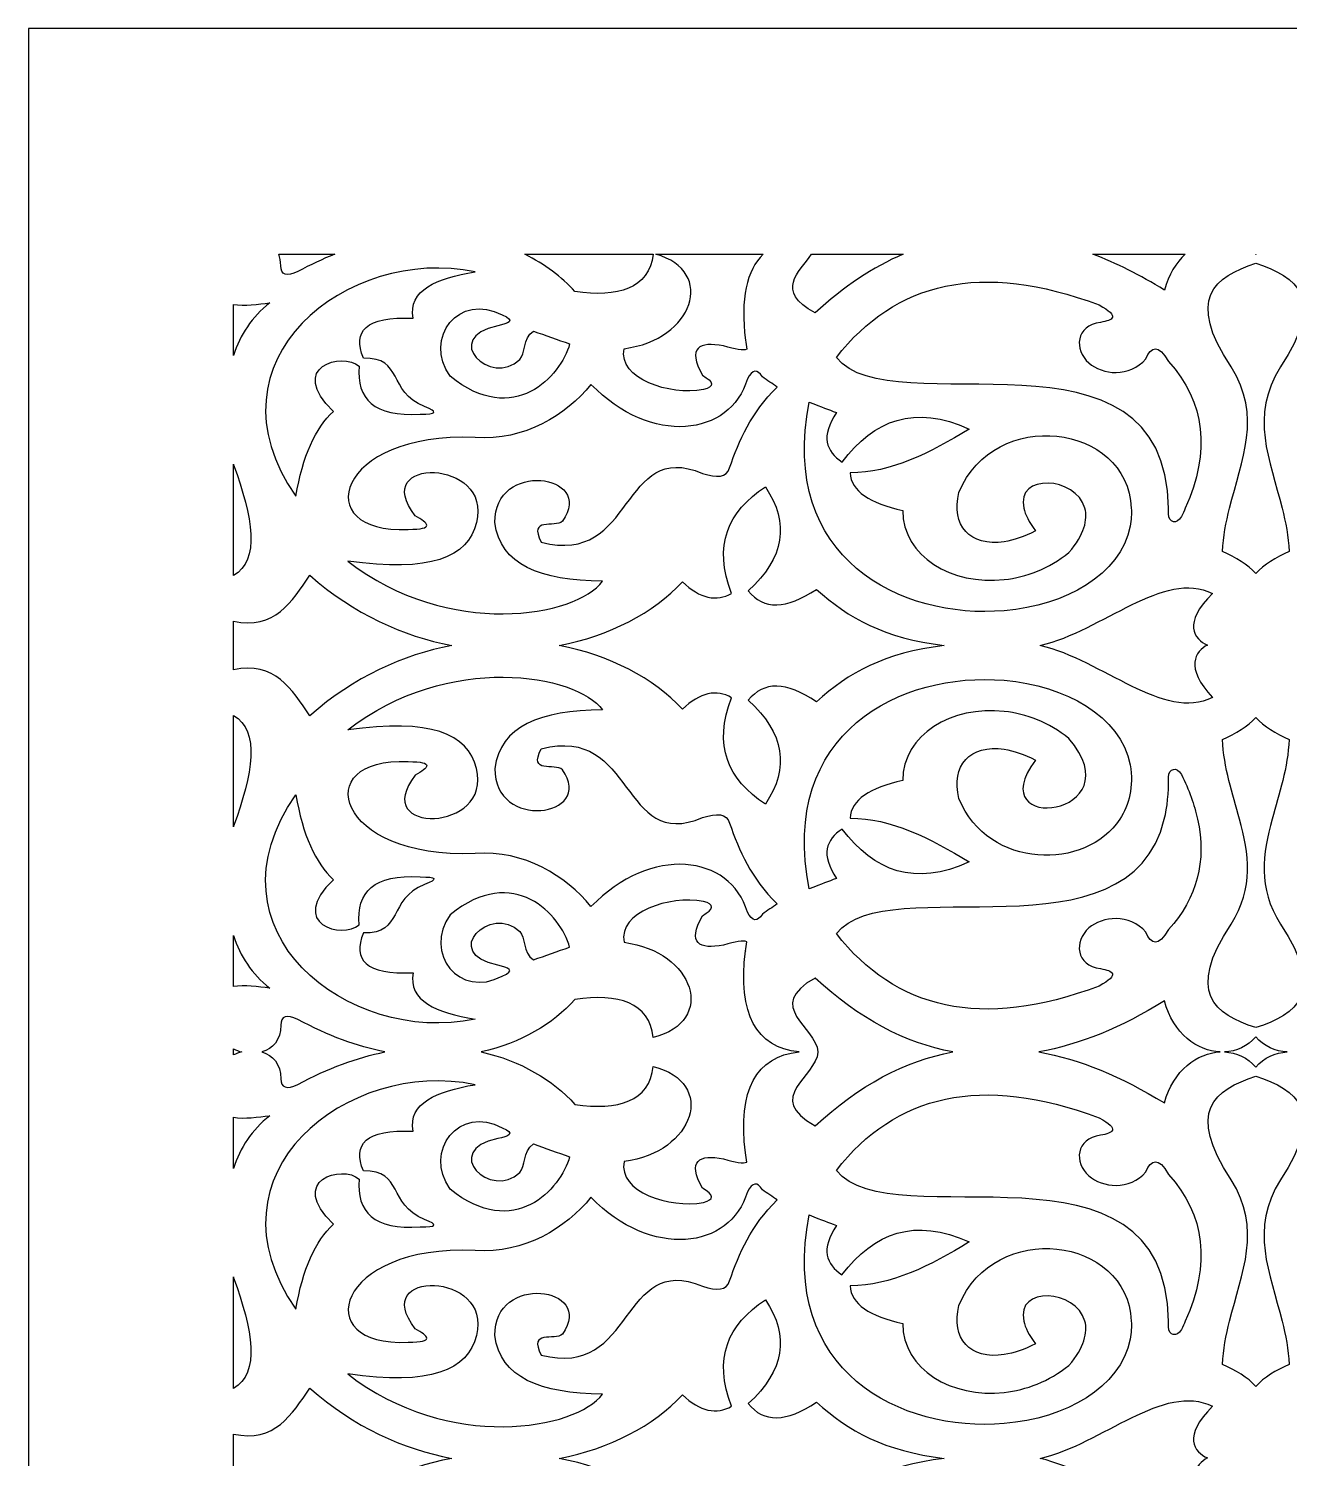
# Model space of a CAD drawing. Header units: millimetres. Extents: x -518 to 482, y -486 to 514.
# Drawn here: x -518 to -4, y -69 to 514 of the extents above; entities that cross this region are included whole.
import ezdxf

# ---------------------------------------------------------------- set-up
doc = ezdxf.new("R2010")
doc.units = ezdxf.units.MM
doc.layers.add('Plan 1', color=7, linetype='Continuous')

msp = doc.modelspace()

# ---------------------------------------------------------------- linework, layer by layer
at = {"layer": 'Plan 1', "color": 17}
for points, knots in [([(-517.87, 514.22), (-517.87, 514.22), (482.13, 514.22), (482.13, 514.22), (482.13, 514.22), (482.13, 514.22), (482.13, -485.78), (482.13, -485.78), (482.13, -485.78), (482.13, -485.78), (-517.87, -485.78), (-517.87, -485.78), (-517.87, -485.78), (-517.87, -485.78), (-517.87, 514.22), (-517.87, 514.22)], [0, 0, 0, 0, 0.2, 0.2, 0.2, 0.2, 0.4, 0.4, 0.4, 0.4, 0.6, 0.6, 0.6, 0.6, 1, 1, 1, 1]), ([(-335.98, 415.1), (-351.61, 412.36), (-363.35, 407.69), (-361.19, 396.14), (-361.19, 396.14), (-380.67, 396.96), (-385.94, 390.83), (-381.47, 379.92), (-381.47, 379.92), (-365.05, 380.2), (-371.81, 366.45), (-356.55, 360.13), (-356.55, 360.13), (-350.95, 358.02), (-351.53, 357.02), (-358.29, 357.11), (-358.29, 357.11), (-377.27, 355.83), (-384.32, 363.25), (-383.21, 376.62), (-383.21, 376.62), (-389.89, 382.62), (-412.79, 376.33), (-393.64, 358.21), (-393.64, 358.21), (-401.08, 351.43), (-406.2, 339.88), (-409, 323.57), (-409, 323.57), (-447.57, 379.04), (-387.81, 425.79), (-335.98, 415.1)], [0, 0, 0, 0, 0.111111, 0.111111, 0.111111, 0.111111, 0.222222, 0.222222, 0.222222, 0.222222, 0.333333, 0.333333, 0.333333, 0.333333, 0.444444, 0.444444, 0.444444, 0.444444, 0.555556, 0.555556, 0.555556, 0.555556, 0.666667, 0.666667, 0.666667, 0.666667, 0.777778, 0.777778, 0.777778, 0.777778, 1, 1, 1, 1]), ([(-415.95, 422.27), (-415.42, 420.91), (-415.13, 419.32), (-415.13, 417.51), (-415.13, 417.51), (-415.13, 413.81), (-412.81, 413.03), (-408.18, 415.19), (-408.18, 415.19), (-403.09, 417.95), (-398.07, 420.3), (-393.13, 422.27), (-393.13, 422.27), (-393.13, 422.27), (-415.95, 422.27), (-415.95, 422.27)], [0, 0, 0, 0, 0.2, 0.2, 0.2, 0.2, 0.4, 0.4, 0.4, 0.4, 0.6, 0.6, 0.6, 0.6, 1, 1, 1, 1]), ([(-315.75, 422.27), (-307.6, 418.27), (-300.68, 413.02), (-295.28, 407.04), (-295.28, 407.04), (-277.81, 404.47), (-265.05, 408.21), (-263.41, 422.27), (-263.41, 422.27), (-263.41, 422.27), (-315.75, 422.27), (-315.75, 422.27)], [0, 0, 0, 0, 0.25, 0.25, 0.25, 0.25, 0.5, 0.5, 0.5, 0.5, 1, 1, 1, 1]), ([(-262.32, 422.27), (-237.59, 415.18), (-247, 387.45), (-275.24, 383.75), (-275.24, 383.75), (-277.75, 371.37), (-256.84, 364.58), (-242.92, 367.07), (-242.92, 367.07), (-238.42, 368.28), (-238.56, 370.22), (-243.33, 372.89), (-243.33, 372.89), (-249.6, 384.32), (-244.71, 386.68), (-234.74, 384.92), (-234.74, 384.92), (-229.93, 383.4), (-226.65, 382.85), (-225.31, 383.51), (-225.31, 383.51), (-225.51, 384.79), (-225.68, 386.05), (-225.83, 387.28), (-225.83, 387.28), (-225.83, 387.28), (-225.83, 387.29), (-225.83, 387.29), (-225.83, 387.29), (-225.83, 387.29), (-225.83, 387.28), (-225.83, 387.28), (-225.83, 387.28), (-227.83, 404.03), (-225.41, 415.7), (-218.57, 422.27), (-218.57, 422.27), (-218.57, 422.27), (-262.32, 422.27), (-262.32, 422.27)], [0, 0, 0, 0, 0.090909, 0.090909, 0.090909, 0.090909, 0.181818, 0.181818, 0.181818, 0.181818, 0.272727, 0.272727, 0.272727, 0.272727, 0.363636, 0.363636, 0.363636, 0.363636, 0.454545, 0.454545, 0.454545, 0.454545, 0.545455, 0.545455, 0.545455, 0.545455, 0.636364, 0.636364, 0.636364, 0.636364, 0.727273, 0.727273, 0.727273, 0.727273, 0.818182, 0.818182, 0.818182, 0.818182, 1, 1, 1, 1]), ([(-198.84, 422.27), (-204.02, 414.72), (-214, 407.53), (-197.46, 398.31), (-197.46, 398.31), (-185.78, 409.08), (-173.81, 417.03), (-161.54, 422.27), (-161.54, 422.27), (-161.54, 422.27), (-198.84, 422.27), (-198.84, 422.27)], [0, 0, 0, 0, 0.25, 0.25, 0.25, 0.25, 0.5, 0.5, 0.5, 0.5, 1, 1, 1, 1]), ([(-53.43, 318.74), (-53.42, 317.97), (-53.4, 317.22), (-53.41, 316.43), (-53.41, 316.43), (-53.47, 312.77), (-49.94, 311.95), (-48.2, 315.33), (-48.2, 315.33), (-47.64, 316.48), (-47.11, 317.61), (-46.61, 318.74), (-46.61, 318.74), (-36.25, 342), (-38.51, 361.93), (-53.41, 378.52), (-53.41, 378.52), (-57.65, 385.85), (-60.48, 384.67), (-62.67, 379.62), (-62.67, 379.62), (-69.27, 371.87), (-80.52, 373.11), (-85.9, 377.92), (-85.9, 377.92), (-92.01, 383.36), (-91.31, 393.11), (-81.18, 394.46), (-81.18, 394.46), (-76.2, 395.37), (-72.94, 396.77), (-81.76, 401.6), (-81.76, 401.6), (-129.82, 419.65), (-164.75, 410.98), (-188.78, 380.17), (-188.78, 380.17), (-166.53, 351.62), (-54.6, 398.81), (-53.43, 318.74)], [0, 0, 0, 0, 0.090909, 0.090909, 0.090909, 0.090909, 0.181818, 0.181818, 0.181818, 0.181818, 0.272727, 0.272727, 0.272727, 0.272727, 0.363636, 0.363636, 0.363636, 0.363636, 0.454545, 0.454545, 0.454545, 0.454545, 0.545455, 0.545455, 0.545455, 0.545455, 0.636364, 0.636364, 0.636364, 0.636364, 0.727273, 0.727273, 0.727273, 0.727273, 0.818182, 0.818182, 0.818182, 0.818182, 1, 1, 1, 1]), ([(-84.33, 422.27), (-74.74, 418.64), (-65.01, 413.75), (-55.15, 407.65), (-55.15, 407.65), (-53.42, 413.96), (-50.34, 418.83), (-46.6, 422.27), (-46.6, 422.27), (-46.6, 422.27), (-84.33, 422.27), (-84.33, 422.27)], [0, 0, 0, 0, 0.25, 0.25, 0.25, 0.25, 0.5, 0.5, 0.5, 0.5, 1, 1, 1, 1]), ([(-17.93, 422.27), (-17.91, 422.25), (-17.89, 422.23), (-17.87, 422.2), (-17.87, 422.2), (-17.85, 422.23), (-17.83, 422.25), (-17.81, 422.27), (-17.81, 422.27), (-17.81, 422.27), (-17.93, 422.27), (-17.93, 422.27)], [0, 0, 0, 0, 0.25, 0.25, 0.25, 0.25, 0.5, 0.5, 0.5, 0.5, 1, 1, 1, 1]), ([(-28.6, 318.74), (-30.04, 313.03), (-31.18, 307.17), (-31.43, 301.05), (-31.43, 301.05), (-26.11, 298.58), (-21.2, 295.85), (-17.87, 292.12), (-17.87, 292.12), (-14.55, 295.85), (-9.64, 298.58), (-4.32, 301.05), (-4.32, 301.05), (-4.56, 307.17), (-5.71, 313.03), (-7.15, 318.74), (-7.15, 318.74), (-12.11, 338.42), (-20.57, 356.25), (-7.79, 376.33), (-7.79, 376.33), (10.65, 404.2), (-0.97, 413.04), (-17.87, 418.54), (-17.87, 418.54), (-34.78, 413.04), (-46.4, 404.2), (-27.96, 376.33), (-27.96, 376.33), (-15.18, 356.25), (-23.64, 338.42), (-28.6, 318.74), (-28.6, 318.74), (-28.6, 318.74), (-28.6, 318.74), (-28.6, 318.74)], [0, 0, 0, 0, 0.1, 0.1, 0.1, 0.1, 0.2, 0.2, 0.2, 0.2, 0.3, 0.3, 0.3, 0.3, 0.4, 0.4, 0.4, 0.4, 0.5, 0.5, 0.5, 0.5, 0.6, 0.6, 0.6, 0.6, 0.7, 0.7, 0.7, 0.7, 0.8, 0.8, 0.8, 0.8, 1, 1, 1, 1]), ([(-434.43, 380.99), (-431.71, 389.39), (-426.95, 396.71), (-419.63, 402.38), (-419.63, 402.38), (-424.38, 401.98), (-429.95, 401), (-434.43, 401.81), (-434.43, 401.81), (-434.43, 401.81), (-434.43, 380.99), (-434.43, 380.99)], [0, 0, 0, 0, 0.25, 0.25, 0.25, 0.25, 0.5, 0.5, 0.5, 0.5, 1, 1, 1, 1]), ([(-326.71, 393.11), (-322.35, 394.03), (-319.25, 395.13), (-324.97, 397.51), (-324.97, 397.51), (-342.44, 406.97), (-357.14, 388.05), (-346.12, 372.5), (-346.12, 372.5), (-320.04, 351.5), (-301.07, 372.52), (-297.45, 385.69), (-297.45, 385.69), (-302.37, 387.44), (-307.3, 389.18), (-312.22, 390.92), (-312.22, 390.92), (-316.56, 387.91), (-315.36, 381.68), (-317.77, 379.31), (-317.77, 379.31), (-329.4, 367.93), (-350.42, 388.24), (-326.71, 393.11)], [0, 0, 0, 0, 0.142857, 0.142857, 0.142857, 0.142857, 0.285714, 0.285714, 0.285714, 0.285714, 0.428571, 0.428571, 0.428571, 0.428571, 0.571429, 0.571429, 0.571429, 0.571429, 0.714286, 0.714286, 0.714286, 0.714286, 1, 1, 1, 1]), ([(-225.01, 371.4), (-222.98, 375.34), (-220.95, 375.62), (-218.93, 372.23), (-218.93, 372.23), (-216.9, 370.85), (-214.87, 369.48), (-212.84, 368.1), (-212.84, 368.1), (-223.68, 357.57), (-228.4, 346.39), (-232.25, 335.12), (-232.25, 335.12), (-233.31, 331.09), (-237.56, 331.09), (-243.26, 332.92), (-243.26, 332.92), (-276.7, 347.13), (-270.8, 294.85), (-309.04, 304.88), (-309.04, 304.88), (-314.37, 315.34), (-303.55, 310.57), (-300.34, 313.4), (-300.34, 313.4), (-286.81, 333), (-328.44, 338.3), (-327.87, 312.85), (-327.87, 312.85), (-325.96, 295.66), (-309.2, 289.27), (-284.12, 288.94), (-284.12, 288.94), (-294.39, 274.57), (-346.86, 265.2), (-387.85, 297.19), (-387.85, 297.19), (-354.36, 292.29), (-338.76, 298.7), (-335.4, 312.85), (-335.4, 312.85), (-328.7, 339.14), (-379.52, 340.02), (-360.32, 315.6), (-360.32, 315.6), (-355.18, 312.67), (-352.07, 310.1), (-363.22, 310.11), (-363.22, 310.11), (-404.15, 308.06), (-392.69, 350.24), (-335.98, 347.49), (-335.98, 347.49), (-315.72, 346.16), (-299.06, 356.61), (-288.75, 369.2), (-288.75, 369.2), (-264.22, 343.92), (-231.96, 347.95), (-225.01, 371.4)], [0, 0, 0, 0, 0.0625, 0.0625, 0.0625, 0.0625, 0.125, 0.125, 0.125, 0.125, 0.1875, 0.1875, 0.1875, 0.1875, 0.25, 0.25, 0.25, 0.25, 0.3125, 0.3125, 0.3125, 0.3125, 0.375, 0.375, 0.375, 0.375, 0.4375, 0.4375, 0.4375, 0.4375, 0.5, 0.5, 0.5, 0.5, 0.5625, 0.5625, 0.5625, 0.5625, 0.625, 0.625, 0.625, 0.625, 0.6875, 0.6875, 0.6875, 0.6875, 0.75, 0.75, 0.75, 0.75, 0.8125, 0.8125, 0.8125, 0.8125, 0.875, 0.875, 0.875, 0.875, 1, 1, 1, 1]), ([(-120.37, 276.95), (-95.37, 279.1), (-73.26, 291.35), (-69.03, 311.42), (-69.03, 311.42), (-68.63, 313.98), (-68.5, 316.42), (-68.6, 318.74), (-68.6, 318.74), (-70.13, 353.37), (-124.5, 360.17), (-138.83, 325.1), (-138.83, 325.1), (-142.26, 311.69), (-134.25, 302.94), (-120.37, 305.08), (-120.37, 305.08), (-116.54, 305.67), (-112.27, 307.09), (-107.67, 309.47), (-107.67, 309.47), (-110.35, 313.08), (-111.84, 316.16), (-112.43, 318.74), (-112.43, 318.74), (-115.7, 333.05), (-91.06, 331.69), (-87.53, 318.74), (-87.53, 318.74), (-86.28, 314.13), (-87.69, 308.04), (-94.02, 300.67), (-94.02, 300.67), (-102.18, 294.15), (-111.41, 290.65), (-120.37, 289.65), (-120.37, 289.65), (-141.77, 287.24), (-161.63, 299.03), (-161.75, 317.77), (-161.75, 317.77), (-174.99, 320.76), (-182.93, 325.61), (-183.13, 333.16), (-183.13, 333.16), (-166.57, 333.14), (-150.58, 341.23), (-134.71, 351), (-134.71, 351), (-156.71, 361.06), (-173.4, 354.87), (-186.47, 337.56), (-186.47, 337.56), (-192.93, 341.99), (-195.3, 348.04), (-188.7, 357.68), (-188.7, 357.68), (-192.42, 359.12), (-194.28, 359.84), (-199.87, 361.99), (-199.87, 361.99), (-212.33, 298.12), (-162.29, 273.34), (-120.37, 276.95)], [0, 0, 0, 0, 0.058824, 0.058824, 0.058824, 0.058824, 0.117647, 0.117647, 0.117647, 0.117647, 0.176471, 0.176471, 0.176471, 0.176471, 0.235294, 0.235294, 0.235294, 0.235294, 0.294118, 0.294118, 0.294118, 0.294118, 0.352941, 0.352941, 0.352941, 0.352941, 0.411765, 0.411765, 0.411765, 0.411765, 0.470588, 0.470588, 0.470588, 0.470588, 0.529412, 0.529412, 0.529412, 0.529412, 0.588235, 0.588235, 0.588235, 0.588235, 0.647059, 0.647059, 0.647059, 0.647059, 0.705882, 0.705882, 0.705882, 0.705882, 0.764706, 0.764706, 0.764706, 0.764706, 0.823529, 0.823529, 0.823529, 0.823529, 0.882353, 0.882353, 0.882353, 0.882353, 1, 1, 1, 1]), ([(-434.43, 291.29), (-423.39, 297.43), (-426.61, 315.09), (-434.36, 336.41), (-434.36, 336.41), (-434.38, 336.52), (-434.41, 336.62), (-434.43, 336.73), (-434.43, 336.73), (-434.43, 336.73), (-434.43, 291.29), (-434.43, 291.29)], [0, 0, 0, 0, 0.25, 0.25, 0.25, 0.25, 0.5, 0.5, 0.5, 0.5, 1, 1, 1, 1]), ([(-301.67, 262.77), (-281.15, 258.82), (-263.28, 249.48), (-251.51, 236.85), (-251.51, 236.85), (-244.29, 243.57), (-237.61, 245.13), (-231.47, 241.5), (-231.47, 241.5), (-239.05, 222.09), (-233.03, 208.21), (-217.7, 198.11), (-217.7, 198.11), (-207.68, 212.95), (-209.99, 227.05), (-224.65, 240.42), (-224.65, 240.42), (-218.48, 248.3), (-209.22, 248.11), (-196.88, 239.87), (-196.88, 239.87), (-183.76, 251.68), (-169.29, 259.75), (-144.84, 262.77), (-144.84, 262.77), (-169.29, 265.78), (-183.76, 273.85), (-196.88, 285.66), (-196.88, 285.66), (-209.22, 277.42), (-218.48, 277.24), (-224.65, 285.11), (-224.65, 285.11), (-209.99, 298.48), (-207.68, 312.59), (-217.7, 327.42), (-217.7, 327.42), (-233.03, 317.32), (-239.05, 303.44), (-231.47, 284.03), (-231.47, 284.03), (-237.61, 280.41), (-244.29, 281.96), (-251.51, 288.68), (-251.51, 288.68), (-263.28, 276.05), (-281.15, 266.71), (-301.67, 262.77)], [0, 0, 0, 0, 0.076923, 0.076923, 0.076923, 0.076923, 0.153846, 0.153846, 0.153846, 0.153846, 0.230769, 0.230769, 0.230769, 0.230769, 0.307692, 0.307692, 0.307692, 0.307692, 0.384615, 0.384615, 0.384615, 0.384615, 0.461538, 0.461538, 0.461538, 0.461538, 0.538462, 0.538462, 0.538462, 0.538462, 0.615385, 0.615385, 0.615385, 0.615385, 0.692308, 0.692308, 0.692308, 0.692308, 0.769231, 0.769231, 0.769231, 0.769231, 0.846154, 0.846154, 0.846154, 0.846154, 1, 1, 1, 1]), ([(-434.43, 252.82), (-417.53, 256.57), (-410.74, 244.83), (-403.27, 234.13), (-403.27, 234.13), (-385.36, 249.95), (-365.3, 259.01), (-345.48, 262.77), (-345.48, 262.77), (-365.3, 266.52), (-385.36, 275.58), (-403.27, 291.4), (-403.27, 291.4), (-410.74, 280.71), (-417.53, 268.96), (-434.43, 272.71), (-434.43, 272.71), (-434.43, 272.71), (-434.43, 252.82), (-434.43, 252.82)], [0, 0, 0, 0, 0.166667, 0.166667, 0.166667, 0.166667, 0.333333, 0.333333, 0.333333, 0.333333, 0.5, 0.5, 0.5, 0.5, 0.666667, 0.666667, 0.666667, 0.666667, 1, 1, 1, 1]), ([(-35.48, 241.52), (-47.1, 253.86), (-42.44, 260.5), (-37.59, 262.95), (-37.59, 262.95), (-42.98, 265.27), (-47.97, 271.82), (-35.48, 284.01), (-35.48, 284.01), (-55.66, 293.84), (-79.87, 268.81), (-105.75, 262.77), (-105.75, 262.77), (-79.87, 256.72), (-55.66, 231.69), (-35.48, 241.52)], [0, 0, 0, 0, 0.2, 0.2, 0.2, 0.2, 0.4, 0.4, 0.4, 0.4, 0.6, 0.6, 0.6, 0.6, 1, 1, 1, 1]), ([(-225.01, 154.13), (-222.98, 150.19), (-220.95, 149.92), (-218.93, 153.31), (-218.93, 153.31), (-216.9, 154.68), (-214.87, 156.05), (-212.84, 157.43), (-212.84, 157.43), (-223.68, 167.96), (-228.4, 179.14), (-232.25, 190.41), (-232.25, 190.41), (-233.31, 194.44), (-237.56, 194.44), (-243.26, 192.61), (-243.26, 192.61), (-276.7, 178.41), (-270.8, 230.68), (-309.04, 220.65), (-309.04, 220.65), (-314.37, 210.19), (-303.55, 214.96), (-300.34, 212.13), (-300.34, 212.13), (-286.81, 192.53), (-328.44, 187.23), (-327.87, 212.68), (-327.87, 212.68), (-325.96, 229.87), (-309.2, 236.26), (-284.12, 236.59), (-284.12, 236.59), (-294.39, 250.96), (-346.86, 260.34), (-387.85, 228.34), (-387.85, 228.34), (-354.36, 233.24), (-338.76, 226.83), (-335.4, 212.68), (-335.4, 212.68), (-328.7, 186.39), (-379.52, 185.51), (-360.32, 209.93), (-360.32, 209.93), (-355.18, 212.86), (-352.07, 215.43), (-363.22, 215.42), (-363.22, 215.42), (-404.15, 217.48), (-392.69, 175.29), (-335.98, 178.04), (-335.98, 178.04), (-315.72, 179.37), (-299.06, 168.93), (-288.75, 156.33), (-288.75, 156.33), (-264.22, 181.62), (-231.96, 177.58), (-225.01, 154.13)], [0, 0, 0, 0, 0.0625, 0.0625, 0.0625, 0.0625, 0.125, 0.125, 0.125, 0.125, 0.1875, 0.1875, 0.1875, 0.1875, 0.25, 0.25, 0.25, 0.25, 0.3125, 0.3125, 0.3125, 0.3125, 0.375, 0.375, 0.375, 0.375, 0.4375, 0.4375, 0.4375, 0.4375, 0.5, 0.5, 0.5, 0.5, 0.5625, 0.5625, 0.5625, 0.5625, 0.625, 0.625, 0.625, 0.625, 0.6875, 0.6875, 0.6875, 0.6875, 0.75, 0.75, 0.75, 0.75, 0.8125, 0.8125, 0.8125, 0.8125, 0.875, 0.875, 0.875, 0.875, 1, 1, 1, 1]), ([(-73.26, 191.99), (-69.45, 197.8), (-67.65, 205.23), (-69.03, 214.11), (-69.03, 214.11), (-73.26, 234.19), (-95.37, 246.43), (-120.37, 248.58), (-120.37, 248.58), (-120.37, 248.58), (-120.37, 248.58), (-120.37, 248.58), (-120.37, 248.58), (-162.29, 252.19), (-212.33, 227.41), (-199.87, 163.54), (-199.87, 163.54), (-194.28, 165.7), (-192.42, 166.41), (-188.7, 167.85), (-188.7, 167.85), (-195.3, 177.49), (-192.93, 183.55), (-186.47, 187.97), (-186.47, 187.97), (-173.4, 170.66), (-156.71, 164.47), (-134.71, 174.53), (-134.71, 174.53), (-150.58, 184.3), (-166.57, 192.39), (-183.13, 192.37), (-183.13, 192.37), (-182.93, 199.92), (-174.99, 204.77), (-161.75, 207.76), (-161.75, 207.76), (-161.63, 226.5), (-141.77, 238.29), (-120.37, 235.89), (-120.37, 235.89), (-111.41, 234.88), (-102.18, 231.38), (-94.02, 224.86), (-94.02, 224.86), (-66.76, 193.06), (-130.59, 185.21), (-107.67, 216.07), (-107.67, 216.07), (-112.27, 218.44), (-116.54, 219.86), (-120.37, 220.45), (-120.37, 220.45), (-134.25, 222.59), (-142.26, 213.84), (-138.83, 200.43), (-138.83, 200.43), (-126.87, 171.15), (-86.99, 171.06), (-73.26, 191.99)], [0, 0, 0, 0, 0.0625, 0.0625, 0.0625, 0.0625, 0.125, 0.125, 0.125, 0.125, 0.1875, 0.1875, 0.1875, 0.1875, 0.25, 0.25, 0.25, 0.25, 0.3125, 0.3125, 0.3125, 0.3125, 0.375, 0.375, 0.375, 0.375, 0.4375, 0.4375, 0.4375, 0.4375, 0.5, 0.5, 0.5, 0.5, 0.5625, 0.5625, 0.5625, 0.5625, 0.625, 0.625, 0.625, 0.625, 0.6875, 0.6875, 0.6875, 0.6875, 0.75, 0.75, 0.75, 0.75, 0.8125, 0.8125, 0.8125, 0.8125, 0.875, 0.875, 0.875, 0.875, 1, 1, 1, 1]), ([(-434.43, 188.8), (-434.41, 188.91), (-434.38, 189.01), (-434.36, 189.12), (-434.36, 189.12), (-426.61, 210.44), (-423.39, 228.1), (-434.43, 234.24), (-434.43, 234.24), (-434.43, 234.24), (-434.43, 188.8), (-434.43, 188.8)], [0, 0, 0, 0, 0.25, 0.25, 0.25, 0.25, 0.5, 0.5, 0.5, 0.5, 1, 1, 1, 1]), ([(-17.87, 233.41), (-21.2, 229.68), (-26.11, 226.95), (-31.43, 224.48), (-31.43, 224.48), (-30.97, 212.97), (-27.32, 202.36), (-24.52, 191.99), (-24.52, 191.99), (-24.52, 191.99), (-24.52, 191.99), (-24.52, 191.99), (-24.52, 191.99), (-20.7, 177.84), (-18.45, 164.15), (-27.96, 149.21), (-27.96, 149.21), (-46.4, 121.33), (-34.78, 112.49), (-17.87, 107), (-17.87, 107), (-0.97, 112.49), (10.65, 121.33), (-7.79, 149.21), (-7.79, 149.21), (-17.3, 164.15), (-15.05, 177.84), (-11.23, 191.99), (-11.23, 191.99), (-8.42, 202.36), (-4.78, 212.97), (-4.32, 224.48), (-4.32, 224.48), (-9.64, 226.95), (-14.55, 229.68), (-17.87, 233.41)], [0, 0, 0, 0, 0.1, 0.1, 0.1, 0.1, 0.2, 0.2, 0.2, 0.2, 0.3, 0.3, 0.3, 0.3, 0.4, 0.4, 0.4, 0.4, 0.5, 0.5, 0.5, 0.5, 0.6, 0.6, 0.6, 0.6, 0.7, 0.7, 0.7, 0.7, 0.8, 0.8, 0.8, 0.8, 1, 1, 1, 1]), ([(-41.62, 191.99), (-42.91, 197.82), (-45.1, 203.89), (-48.2, 210.2), (-48.2, 210.2), (-49.94, 213.58), (-53.47, 212.76), (-53.41, 209.1), (-53.41, 209.1), (-53.33, 202.63), (-53.95, 196.96), (-55.16, 191.99), (-55.16, 191.99), (-69.56, 132.84), (-168.06, 171.94), (-188.78, 145.36), (-188.78, 145.36), (-164.75, 114.55), (-129.82, 105.88), (-81.76, 123.93), (-81.76, 123.93), (-72.94, 128.76), (-76.2, 130.16), (-81.18, 131.07), (-81.18, 131.07), (-91.31, 132.42), (-92.01, 142.17), (-85.9, 147.62), (-85.9, 147.62), (-80.52, 152.42), (-69.27, 153.66), (-62.67, 145.91), (-62.67, 145.91), (-60.48, 140.86), (-57.65, 139.68), (-53.41, 147.01), (-53.41, 147.01), (-41.78, 159.97), (-37.85, 174.96), (-41.62, 191.99)], [0, 0, 0, 0, 0.090909, 0.090909, 0.090909, 0.090909, 0.181818, 0.181818, 0.181818, 0.181818, 0.272727, 0.272727, 0.272727, 0.272727, 0.363636, 0.363636, 0.363636, 0.363636, 0.454545, 0.454545, 0.454545, 0.454545, 0.545455, 0.545455, 0.545455, 0.545455, 0.636364, 0.636364, 0.636364, 0.636364, 0.727273, 0.727273, 0.727273, 0.727273, 0.818182, 0.818182, 0.818182, 0.818182, 1, 1, 1, 1]), ([(-335.98, 110.43), (-351.61, 113.17), (-363.35, 117.84), (-361.19, 129.39), (-361.19, 129.39), (-380.67, 128.57), (-385.94, 134.71), (-381.47, 145.61), (-381.47, 145.61), (-365.05, 145.33), (-371.81, 159.08), (-356.55, 165.4), (-356.55, 165.4), (-350.95, 167.51), (-351.53, 168.51), (-358.29, 168.42), (-358.29, 168.42), (-377.27, 169.7), (-384.32, 162.28), (-383.21, 148.91), (-383.21, 148.91), (-389.89, 142.91), (-412.79, 149.2), (-393.64, 167.32), (-393.64, 167.32), (-401.08, 174.1), (-406.2, 185.65), (-409, 201.96), (-409, 201.96), (-447.57, 146.49), (-387.81, 99.74), (-335.98, 110.43)], [0, 0, 0, 0, 0.111111, 0.111111, 0.111111, 0.111111, 0.222222, 0.222222, 0.222222, 0.222222, 0.333333, 0.333333, 0.333333, 0.333333, 0.444444, 0.444444, 0.444444, 0.444444, 0.555556, 0.555556, 0.555556, 0.555556, 0.666667, 0.666667, 0.666667, 0.666667, 0.777778, 0.777778, 0.777778, 0.777778, 1, 1, 1, 1]), ([(-326.71, 132.42), (-322.35, 131.5), (-319.25, 130.41), (-324.97, 128.02), (-324.97, 128.02), (-342.44, 118.56), (-357.14, 137.48), (-346.12, 153.03), (-346.12, 153.03), (-320.04, 174.03), (-301.07, 153.02), (-297.45, 139.84), (-297.45, 139.84), (-302.37, 138.1), (-307.3, 136.36), (-312.22, 134.62), (-312.22, 134.62), (-316.56, 137.62), (-315.36, 143.86), (-317.77, 146.22), (-317.77, 146.22), (-329.4, 157.6), (-350.42, 137.29), (-326.71, 132.42)], [0, 0, 0, 0, 0.142857, 0.142857, 0.142857, 0.142857, 0.285714, 0.285714, 0.285714, 0.285714, 0.428571, 0.428571, 0.428571, 0.428571, 0.571429, 0.571429, 0.571429, 0.571429, 0.714286, 0.714286, 0.714286, 0.714286, 1, 1, 1, 1]), ([(-203.99, 97.1), (-221.61, 95.27), (-228.9, 81.56), (-225.83, 55.94), (-225.83, 55.94), (-225.83, 55.94), (-225.83, 55.95), (-225.83, 55.95), (-225.83, 55.95), (-225.83, 55.95), (-225.83, 55.94), (-225.83, 55.94), (-225.83, 55.94), (-225.68, 54.71), (-225.51, 53.46), (-225.31, 52.17), (-225.31, 52.17), (-226.65, 51.51), (-229.93, 52.06), (-234.75, 53.58), (-234.75, 53.58), (-244.71, 55.34), (-249.6, 52.98), (-243.33, 41.55), (-243.33, 41.55), (-238.56, 38.88), (-238.42, 36.94), (-242.92, 35.73), (-242.92, 35.73), (-256.84, 33.24), (-277.76, 40.03), (-275.24, 52.41), (-275.24, 52.41), (-246.6, 56.17), (-237.33, 84.62), (-263.38, 91.22), (-263.38, 91.22), (-264.87, 76.92), (-277.69, 73.11), (-295.29, 75.7), (-295.29, 75.7), (-304.24, 85.64), (-317.4, 93.53), (-333.44, 97.1), (-333.44, 97.1), (-317.39, 100.66), (-304.24, 108.55), (-295.28, 118.5), (-295.28, 118.5), (-277.69, 121.08), (-264.87, 117.27), (-263.38, 102.97), (-263.38, 102.97), (-237.33, 109.57), (-246.6, 138.03), (-275.24, 141.78), (-275.24, 141.78), (-277.75, 154.16), (-256.84, 160.95), (-242.92, 158.46), (-242.92, 158.46), (-238.42, 157.26), (-238.56, 155.32), (-243.33, 152.64), (-243.33, 152.64), (-249.6, 141.21), (-244.71, 138.85), (-234.74, 140.61), (-234.74, 140.61), (-229.93, 142.13), (-226.65, 142.69), (-225.31, 142.02), (-225.31, 142.02), (-225.51, 140.74), (-225.68, 139.48), (-225.83, 138.25), (-225.83, 138.25), (-225.83, 138.25), (-225.83, 138.24), (-225.83, 138.24), (-225.83, 138.24), (-225.83, 138.24), (-225.83, 138.25), (-225.83, 138.25), (-225.83, 138.25), (-228.89, 112.63), (-221.61, 98.92), (-203.99, 97.1)], [0, 0, 0, 0, 0.043478, 0.043478, 0.043478, 0.043478, 0.086957, 0.086957, 0.086957, 0.086957, 0.130435, 0.130435, 0.130435, 0.130435, 0.173913, 0.173913, 0.173913, 0.173913, 0.217391, 0.217391, 0.217391, 0.217391, 0.26087, 0.26087, 0.26087, 0.26087, 0.304348, 0.304348, 0.304348, 0.304348, 0.347826, 0.347826, 0.347826, 0.347826, 0.391304, 0.391304, 0.391304, 0.391304, 0.434783, 0.434783, 0.434783, 0.434783, 0.478261, 0.478261, 0.478261, 0.478261, 0.521739, 0.521739, 0.521739, 0.521739, 0.565217, 0.565217, 0.565217, 0.565217, 0.608696, 0.608696, 0.608696, 0.608696, 0.652174, 0.652174, 0.652174, 0.652174, 0.695652, 0.695652, 0.695652, 0.695652, 0.73913, 0.73913, 0.73913, 0.73913, 0.782609, 0.782609, 0.782609, 0.782609, 0.826087, 0.826087, 0.826087, 0.826087, 0.869565, 0.869565, 0.869565, 0.869565, 0.913043, 0.913043, 0.913043, 0.913043, 1, 1, 1, 1]), ([(-434.43, 123.72), (-429.95, 124.54), (-424.38, 123.55), (-419.63, 123.15), (-419.63, 123.15), (-426.95, 128.82), (-431.71, 136.15), (-434.43, 144.54), (-434.43, 144.54), (-434.43, 144.54), (-434.43, 123.72), (-434.43, 123.72)], [0, 0, 0, 0, 0.25, 0.25, 0.25, 0.25, 0.5, 0.5, 0.5, 0.5, 1, 1, 1, 1]), ([(-141.35, 97.1), (-160.74, 93.46), (-179.46, 83.58), (-197.46, 66.97), (-197.46, 66.97), (-218.35, 78.62), (-196.96, 87.01), (-196.31, 97), (-196.31, 97), (-196.31, 97), (-196.3, 97), (-196.3, 97), (-196.3, 97), (-196.3, 97.04), (-196.31, 97.07), (-196.31, 97.11), (-196.31, 97.11), (-196.31, 97.13), (-196.3, 97.16), (-196.3, 97.19), (-196.3, 97.19), (-196.3, 97.19), (-196.31, 97.19), (-196.31, 97.19), (-196.31, 97.19), (-196.95, 107.18), (-218.35, 115.58), (-197.46, 127.23), (-197.46, 127.23), (-179.46, 110.61), (-160.74, 100.73), (-141.35, 97.1)], [0, 0, 0, 0, 0.111111, 0.111111, 0.111111, 0.111111, 0.222222, 0.222222, 0.222222, 0.222222, 0.333333, 0.333333, 0.333333, 0.333333, 0.444444, 0.444444, 0.444444, 0.444444, 0.555556, 0.555556, 0.555556, 0.555556, 0.666667, 0.666667, 0.666667, 0.666667, 0.777778, 0.777778, 0.777778, 0.777778, 1, 1, 1, 1]), ([(-32.41, 97.1), (-41.65, 96.68), (-51.46, 89.76), (-55.15, 76.31), (-55.15, 76.31), (-72.63, 87.12), (-89.7, 94.14), (-106.34, 97.1), (-106.34, 97.1), (-89.7, 100.05), (-72.63, 107.07), (-55.15, 117.89), (-55.15, 117.89), (-51.46, 104.43), (-41.65, 97.51), (-32.41, 97.1)], [0, 0, 0, 0, 0.2, 0.2, 0.2, 0.2, 0.4, 0.4, 0.4, 0.4, 0.6, 0.6, 0.6, 0.6, 1, 1, 1, 1]), ([(-372.69, 97.1), (-383.96, 94.81), (-395.87, 90.54), (-408.18, 83.85), (-408.18, 83.85), (-412.81, 81.69), (-415.13, 82.47), (-415.13, 86.17), (-415.13, 86.17), (-415.13, 92.28), (-418.43, 95.82), (-422.8, 97.1), (-422.8, 97.1), (-418.43, 98.37), (-415.13, 101.91), (-415.13, 108.02), (-415.13, 108.02), (-415.13, 111.73), (-412.81, 112.5), (-408.18, 110.35), (-408.18, 110.35), (-395.87, 103.65), (-383.96, 99.38), (-372.69, 97.1)], [0, 0, 0, 0, 0.142857, 0.142857, 0.142857, 0.142857, 0.285714, 0.285714, 0.285714, 0.285714, 0.428571, 0.428571, 0.428571, 0.428571, 0.571429, 0.571429, 0.571429, 0.571429, 0.714286, 0.714286, 0.714286, 0.714286, 1, 1, 1, 1]), ([(-17.88, 90.87), (-21.18, 94.81), (-25.79, 96.89), (-30.69, 97.1), (-30.69, 97.1), (-25.8, 97.31), (-21.18, 99.38), (-17.88, 103.32), (-17.88, 103.32), (-14.58, 99.39), (-9.97, 97.31), (-5.08, 97.1), (-5.08, 97.1), (-9.97, 96.88), (-14.58, 94.8), (-17.88, 90.87)], [0, 0, 0, 0, 0.2, 0.2, 0.2, 0.2, 0.4, 0.4, 0.4, 0.4, 0.6, 0.6, 0.6, 0.6, 1, 1, 1, 1]), ([(-335.99, 83.76), (-351.61, 81.02), (-363.35, 76.35), (-361.18, 64.8), (-361.18, 64.8), (-380.67, 65.62), (-385.94, 59.49), (-381.48, 48.58), (-381.48, 48.58), (-365.05, 48.86), (-371.81, 35.11), (-356.55, 28.79), (-356.55, 28.79), (-350.95, 26.68), (-351.53, 25.68), (-358.29, 25.77), (-358.29, 25.77), (-377.27, 24.49), (-384.32, 31.91), (-383.22, 45.28), (-383.22, 45.28), (-389.88, 51.28), (-412.78, 44.99), (-393.63, 26.87), (-393.63, 26.87), (-401.08, 20.09), (-406.19, 8.54), (-409, -7.77), (-409, -7.77), (-447.57, 47.7), (-387.81, 94.45), (-335.99, 83.76)], [0, 0, 0, 0, 0.111111, 0.111111, 0.111111, 0.111111, 0.222222, 0.222222, 0.222222, 0.222222, 0.333333, 0.333333, 0.333333, 0.333333, 0.444444, 0.444444, 0.444444, 0.444444, 0.555556, 0.555556, 0.555556, 0.555556, 0.666667, 0.666667, 0.666667, 0.666667, 0.777778, 0.777778, 0.777778, 0.777778, 1, 1, 1, 1]), ([(-434.43, 95.86), (-433.33, 96.39), (-432.19, 96.8), (-431.03, 97.1), (-431.03, 97.1), (-432.19, 97.39), (-433.33, 97.81), (-434.43, 98.33), (-434.43, 98.33), (-434.43, 98.33), (-434.43, 95.86), (-434.43, 95.86)], [0, 0, 0, 0, 0.25, 0.25, 0.25, 0.25, 0.5, 0.5, 0.5, 0.5, 1, 1, 1, 1]), ([(-53.44, -12.6), (-53.43, -13.37), (-53.41, -14.12), (-53.42, -14.91), (-53.42, -14.91), (-53.48, -18.57), (-49.95, -19.39), (-48.21, -16.01), (-48.21, -16.01), (-47.65, -14.86), (-47.12, -13.73), (-46.61, -12.6), (-46.61, -12.6), (-46.61, -12.6), (-46.61, -12.6), (-46.61, -12.6), (-46.61, -12.6), (-36.24, 10.66), (-38.51, 30.59), (-53.41, 47.18), (-53.41, 47.18), (-57.65, 54.51), (-60.48, 53.33), (-62.66, 48.28), (-62.66, 48.28), (-69.27, 40.53), (-80.52, 41.77), (-85.9, 46.58), (-85.9, 46.58), (-92.01, 52.02), (-91.31, 61.77), (-81.18, 63.12), (-81.18, 63.12), (-76.19, 64.03), (-72.95, 65.43), (-81.76, 70.26), (-81.76, 70.26), (-129.82, 88.31), (-164.75, 79.64), (-188.78, 48.83), (-188.78, 48.83), (-166.53, 20.28), (-54.59, 67.47), (-53.43, -12.6), (-53.43, -12.6), (-53.43, -12.6), (-53.44, -12.6), (-53.44, -12.6)], [0, 0, 0, 0, 0.076923, 0.076923, 0.076923, 0.076923, 0.153846, 0.153846, 0.153846, 0.153846, 0.230769, 0.230769, 0.230769, 0.230769, 0.307692, 0.307692, 0.307692, 0.307692, 0.384615, 0.384615, 0.384615, 0.384615, 0.461538, 0.461538, 0.461538, 0.461538, 0.538462, 0.538462, 0.538462, 0.538462, 0.615385, 0.615385, 0.615385, 0.615385, 0.692308, 0.692308, 0.692308, 0.692308, 0.769231, 0.769231, 0.769231, 0.769231, 0.846154, 0.846154, 0.846154, 0.846154, 1, 1, 1, 1]), ([(-28.61, -12.6), (-30.04, -18.31), (-31.19, -24.17), (-31.43, -30.29), (-31.43, -30.29), (-26.12, -32.76), (-21.21, -35.49), (-17.88, -39.22), (-17.88, -39.22), (-14.55, -35.49), (-9.64, -32.76), (-4.33, -30.29), (-4.33, -30.29), (-4.57, -24.17), (-5.72, -18.31), (-7.15, -12.6), (-7.15, -12.6), (-7.15, -12.6), (-7.15, -12.6), (-7.15, -12.6), (-7.15, -12.6), (-12.11, 7.08), (-20.57, 24.91), (-7.79, 44.99), (-7.79, 44.99), (10.64, 72.86), (-0.97, 81.7), (-17.87, 87.2), (-17.87, 87.2), (-34.78, 81.7), (-46.39, 72.86), (-27.95, 44.99), (-27.95, 44.99), (-15.17, 24.91), (-23.64, 7.08), (-28.6, -12.6), (-28.6, -12.6), (-28.6, -12.6), (-28.61, -12.6), (-28.61, -12.6)], [0, 0, 0, 0, 0.090909, 0.090909, 0.090909, 0.090909, 0.181818, 0.181818, 0.181818, 0.181818, 0.272727, 0.272727, 0.272727, 0.272727, 0.363636, 0.363636, 0.363636, 0.363636, 0.454545, 0.454545, 0.454545, 0.454545, 0.545455, 0.545455, 0.545455, 0.545455, 0.636364, 0.636364, 0.636364, 0.636364, 0.727273, 0.727273, 0.727273, 0.727273, 0.818182, 0.818182, 0.818182, 0.818182, 1, 1, 1, 1]), ([(-434.43, 49.64), (-431.71, 58.04), (-426.95, 65.37), (-419.64, 71.04), (-419.64, 71.04), (-424.38, 70.64), (-429.95, 69.66), (-434.43, 70.47), (-434.43, 70.47), (-434.43, 70.47), (-434.43, 49.64), (-434.43, 49.64)], [0, 0, 0, 0, 0.25, 0.25, 0.25, 0.25, 0.5, 0.5, 0.5, 0.5, 1, 1, 1, 1]), ([(-326.71, 61.78), (-322.35, 62.69), (-319.25, 63.79), (-324.97, 66.17), (-324.97, 66.17), (-342.44, 75.63), (-357.15, 56.71), (-346.12, 41.16), (-346.12, 41.16), (-320.04, 20.16), (-301.07, 41.18), (-297.45, 54.35), (-297.45, 54.35), (-302.37, 56.1), (-307.3, 57.84), (-312.23, 59.58), (-312.23, 59.58), (-316.55, 56.57), (-315.36, 50.34), (-317.77, 47.97), (-317.77, 47.97), (-329.41, 36.59), (-350.42, 56.9), (-326.71, 61.78)], [0, 0, 0, 0, 0.142857, 0.142857, 0.142857, 0.142857, 0.285714, 0.285714, 0.285714, 0.285714, 0.428571, 0.428571, 0.428571, 0.428571, 0.571429, 0.571429, 0.571429, 0.571429, 0.714286, 0.714286, 0.714286, 0.714286, 1, 1, 1, 1]), ([(-225.01, 40.06), (-222.98, 44), (-220.95, 44.28), (-218.93, 40.89), (-218.93, 40.89), (-216.89, 39.51), (-214.87, 38.14), (-212.84, 36.76), (-212.84, 36.76), (-223.68, 26.23), (-228.4, 15.05), (-232.25, 3.78), (-232.25, 3.78), (-233.32, -0.25), (-237.56, -0.25), (-243.27, 1.58), (-243.27, 1.58), (-276.71, 15.79), (-270.79, -36.49), (-309.04, -26.46), (-309.04, -26.46), (-314.37, -16), (-303.55, -20.77), (-300.35, -17.93), (-300.35, -17.93), (-286.81, 1.66), (-328.44, 6.96), (-327.87, -18.48), (-327.87, -18.48), (-325.96, -35.68), (-309.21, -42.07), (-284.11, -42.4), (-284.11, -42.4), (-294.39, -56.77), (-346.86, -66.14), (-387.85, -34.15), (-387.85, -34.15), (-354.36, -39.05), (-338.75, -32.64), (-335.4, -18.48), (-335.4, -18.48), (-328.7, 7.8), (-379.52, 8.68), (-360.33, -15.74), (-360.33, -15.74), (-355.18, -18.67), (-352.08, -21.24), (-363.22, -21.23), (-363.22, -21.23), (-404.14, -23.28), (-392.7, 18.9), (-335.99, 16.15), (-335.99, 16.15), (-315.72, 14.82), (-299.06, 25.27), (-288.76, 37.86), (-288.76, 37.86), (-264.22, 12.58), (-231.96, 16.61), (-225.01, 40.06)], [0, 0, 0, 0, 0.0625, 0.0625, 0.0625, 0.0625, 0.125, 0.125, 0.125, 0.125, 0.1875, 0.1875, 0.1875, 0.1875, 0.25, 0.25, 0.25, 0.25, 0.3125, 0.3125, 0.3125, 0.3125, 0.375, 0.375, 0.375, 0.375, 0.4375, 0.4375, 0.4375, 0.4375, 0.5, 0.5, 0.5, 0.5, 0.5625, 0.5625, 0.5625, 0.5625, 0.625, 0.625, 0.625, 0.625, 0.6875, 0.6875, 0.6875, 0.6875, 0.75, 0.75, 0.75, 0.75, 0.8125, 0.8125, 0.8125, 0.8125, 0.875, 0.875, 0.875, 0.875, 1, 1, 1, 1]), ([(-120.38, -54.39), (-120.38, -54.39), (-120.38, -54.39), (-120.38, -54.39), (-120.38, -54.39), (-95.38, -52.24), (-73.27, -39.99), (-69.04, -19.92), (-69.04, -19.92), (-68.64, -17.36), (-68.51, -14.92), (-68.61, -12.6), (-68.61, -12.6), (-68.61, -12.6), (-68.6, -12.6), (-68.6, -12.6), (-68.6, -12.6), (-70.13, 22.03), (-124.51, 28.83), (-138.82, -6.24), (-138.82, -6.24), (-142.26, -19.65), (-134.25, -28.4), (-120.38, -26.26), (-120.38, -26.26), (-120.38, -26.26), (-120.38, -26.26), (-120.38, -26.26), (-120.38, -26.26), (-116.55, -25.67), (-112.28, -24.25), (-107.67, -21.87), (-107.67, -21.87), (-110.36, -18.26), (-111.84, -15.18), (-112.43, -12.6), (-112.43, -12.6), (-112.43, -12.6), (-112.43, -12.6), (-112.43, -12.6), (-112.43, -12.6), (-115.7, 1.71), (-91.06, 0.35), (-87.53, -12.6), (-87.53, -12.6), (-87.53, -12.6), (-87.54, -12.6), (-87.54, -12.6), (-87.54, -12.6), (-86.28, -17.21), (-87.7, -23.3), (-94.02, -30.67), (-94.02, -30.67), (-102.19, -37.19), (-111.42, -40.69), (-120.38, -41.69), (-120.38, -41.69), (-120.38, -41.69), (-120.38, -41.69), (-120.38, -41.69), (-120.38, -41.69), (-141.77, -44.1), (-161.63, -32.31), (-161.75, -13.57), (-161.75, -13.57), (-175, -10.58), (-182.94, -5.73), (-183.13, 1.82), (-183.13, 1.82), (-166.56, 1.8), (-150.58, 9.89), (-134.71, 19.66), (-134.71, 19.66), (-156.7, 29.72), (-173.4, 23.53), (-186.48, 6.22), (-186.48, 6.22), (-192.93, 10.65), (-195.3, 16.7), (-188.7, 26.34), (-188.7, 26.34), (-192.42, 27.78), (-194.29, 28.5), (-199.87, 30.65), (-199.87, 30.65), (-212.33, -33.22), (-162.29, -57.99), (-120.38, -54.39)], [0, 0, 0, 0, 0.043478, 0.043478, 0.043478, 0.043478, 0.086957, 0.086957, 0.086957, 0.086957, 0.130435, 0.130435, 0.130435, 0.130435, 0.173913, 0.173913, 0.173913, 0.173913, 0.217391, 0.217391, 0.217391, 0.217391, 0.26087, 0.26087, 0.26087, 0.26087, 0.304348, 0.304348, 0.304348, 0.304348, 0.347826, 0.347826, 0.347826, 0.347826, 0.391304, 0.391304, 0.391304, 0.391304, 0.434783, 0.434783, 0.434783, 0.434783, 0.478261, 0.478261, 0.478261, 0.478261, 0.521739, 0.521739, 0.521739, 0.521739, 0.565217, 0.565217, 0.565217, 0.565217, 0.608696, 0.608696, 0.608696, 0.608696, 0.652174, 0.652174, 0.652174, 0.652174, 0.695652, 0.695652, 0.695652, 0.695652, 0.73913, 0.73913, 0.73913, 0.73913, 0.782609, 0.782609, 0.782609, 0.782609, 0.826087, 0.826087, 0.826087, 0.826087, 0.869565, 0.869565, 0.869565, 0.869565, 0.913043, 0.913043, 0.913043, 0.913043, 1, 1, 1, 1]), ([(-434.43, -40.05), (-423.39, -33.91), (-426.61, -16.25), (-434.36, 5.07), (-434.36, 5.07), (-434.38, 5.17), (-434.41, 5.28), (-434.43, 5.38), (-434.43, 5.38), (-434.43, 5.38), (-434.43, -40.05), (-434.43, -40.05)], [0, 0, 0, 0, 0.25, 0.25, 0.25, 0.25, 0.5, 0.5, 0.5, 0.5, 1, 1, 1, 1]), ([(-301.66, -68.57), (-281.15, -72.52), (-263.27, -81.86), (-251.51, -94.49), (-251.51, -94.49), (-244.28, -87.77), (-237.6, -86.21), (-231.46, -89.84), (-231.46, -89.84), (-239.05, -109.25), (-233.03, -123.13), (-217.7, -133.23), (-217.7, -133.23), (-207.68, -118.39), (-209.99, -104.29), (-224.65, -90.92), (-224.65, -90.92), (-218.48, -83.04), (-209.22, -83.23), (-196.87, -91.47), (-196.87, -91.47), (-183.76, -79.66), (-169.29, -71.59), (-144.84, -68.57), (-144.84, -68.57), (-169.29, -65.56), (-183.76, -57.49), (-196.87, -45.68), (-196.87, -45.68), (-209.22, -53.92), (-218.48, -54.1), (-224.65, -46.23), (-224.65, -46.23), (-209.99, -32.86), (-207.68, -18.75), (-217.7, -3.92), (-217.7, -3.92), (-233.03, -14.02), (-239.05, -27.9), (-231.46, -47.31), (-231.46, -47.31), (-237.6, -50.93), (-244.28, -49.38), (-251.51, -42.66), (-251.51, -42.66), (-263.27, -55.29), (-281.15, -64.63), (-301.66, -68.57)], [0, 0, 0, 0, 0.076923, 0.076923, 0.076923, 0.076923, 0.153846, 0.153846, 0.153846, 0.153846, 0.230769, 0.230769, 0.230769, 0.230769, 0.307692, 0.307692, 0.307692, 0.307692, 0.384615, 0.384615, 0.384615, 0.384615, 0.461538, 0.461538, 0.461538, 0.461538, 0.538462, 0.538462, 0.538462, 0.538462, 0.615385, 0.615385, 0.615385, 0.615385, 0.692308, 0.692308, 0.692308, 0.692308, 0.769231, 0.769231, 0.769231, 0.769231, 0.846154, 0.846154, 0.846154, 0.846154, 1, 1, 1, 1]), ([(-434.43, -78.52), (-417.53, -74.77), (-410.74, -86.51), (-403.27, -97.21), (-403.27, -97.21), (-385.36, -81.39), (-365.3, -72.33), (-345.48, -68.57), (-345.48, -68.57), (-365.3, -64.82), (-385.36, -55.76), (-403.27, -39.94), (-403.27, -39.94), (-410.74, -50.63), (-417.53, -62.38), (-434.43, -58.63), (-434.43, -58.63), (-434.43, -58.63), (-434.43, -78.52), (-434.43, -78.52)], [0, 0, 0, 0, 0.166667, 0.166667, 0.166667, 0.166667, 0.333333, 0.333333, 0.333333, 0.333333, 0.5, 0.5, 0.5, 0.5, 0.666667, 0.666667, 0.666667, 0.666667, 1, 1, 1, 1]), ([(-35.48, -89.82), (-47.1, -77.48), (-42.45, -70.84), (-37.6, -68.39), (-37.6, -68.39), (-42.98, -66.07), (-47.98, -59.52), (-35.48, -47.33), (-35.48, -47.33), (-55.67, -37.5), (-79.88, -62.53), (-105.76, -68.57), (-105.76, -68.57), (-79.88, -74.62), (-55.67, -99.65), (-35.48, -89.82)], [0, 0, 0, 0, 0.2, 0.2, 0.2, 0.2, 0.4, 0.4, 0.4, 0.4, 0.6, 0.6, 0.6, 0.6, 1, 1, 1, 1])]:
    msp.add_open_spline(points, degree=3, knots=knots, dxfattribs=at)

doc.saveas('drawing.dxf')
